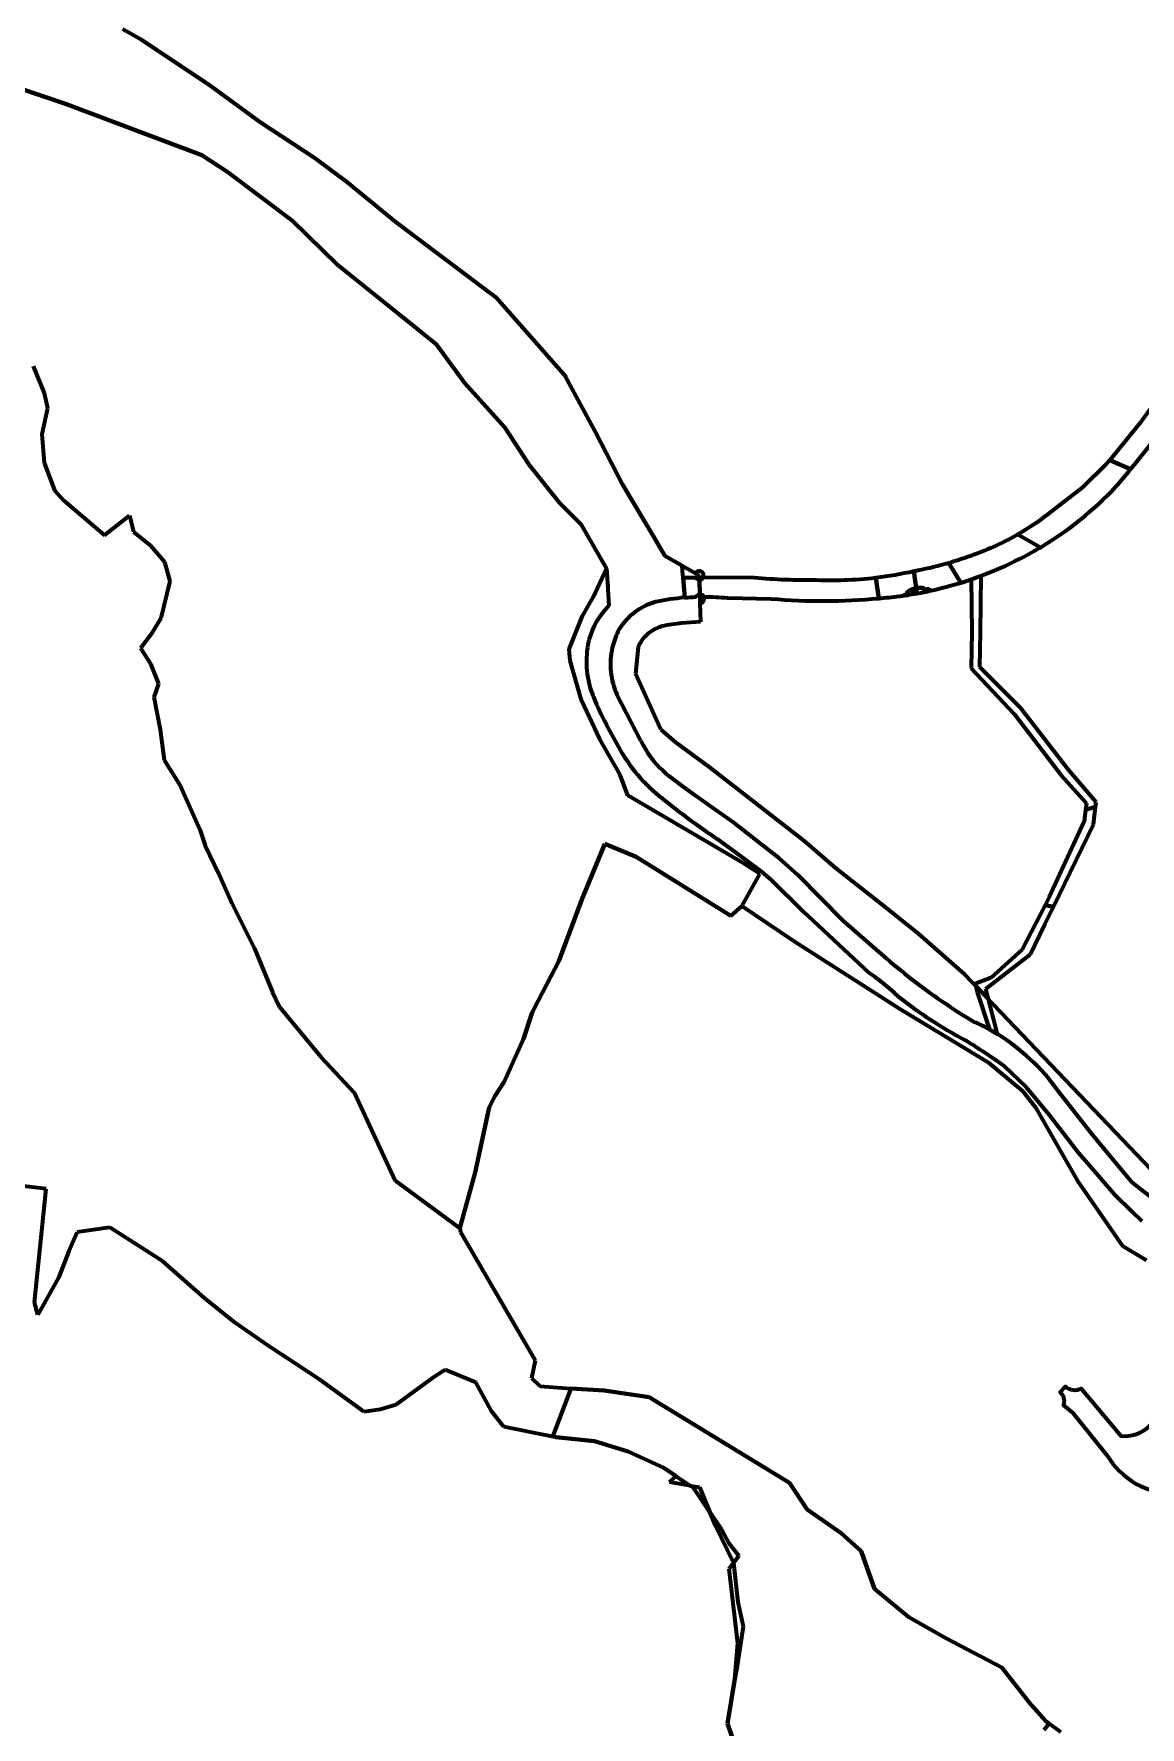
# Model space of a CAD drawing. Header units: inches. Extents: x 4096 to 6070, y 2882 to 5388.
# Drawn here: x 4466.6 to 4624.4, y 4650.2 to 4891.7 of the extents above; entities that cross this region are included whole.
import ezdxf

# ---------------------------------------------------------------- set-up
doc = ezdxf.new("R2010")
doc.units = ezdxf.units.IN
doc.header["$MEASUREMENT"] = 0
doc.linetypes.add('A_CONTINUOUS_LINE', pattern=[0])
for name, color, linetype, lineweight in [('access road', 150, 'Continuous', 30), ('commercial', 11, 'A_CONTINUOUS_LINE', 18), ('footpath line', 2, 'Continuous', 30), ('Hatch institutional', 131, 'Continuous', 15), ('Hatch residential', 51, 'Continuous', 15), ('secondary road', 40, 'Continuous', 30)]:
    doc.layers.add(name, color=color, linetype=linetype, lineweight=lineweight)

# ---------------------------------------------------------------- blocks, each defined once
blk = doc.blocks.new('residential')
at = {"layer": 'Hatch residential', "lineweight": 90}
for p, q in [((4543.17, 4698.51), (4540.63, 4691.75)), ((4547.95, 4698.2), (4543.17, 4698.51)), ((4554.33, 4697.25), (4547.95, 4698.2)), ((4574.38, 4685.01), (4554.33, 4697.25)), ((4540.63, 4691.75), (4541.02, 4691.55)), ((4541.02, 4691.55), (4546.56, 4690.95)), ((4546.56, 4690.95), (4551.34, 4689.52)), ((4551.34, 4689.52), (4556.46, 4687.16)), ((4556.46, 4687.16), (4560.23, 4684.61)), ((4560.23, 4684.61), (4561.54, 4684.39)), ((4561.54, 4684.39), (4563.02, 4680.85)), ((4576.87, 4681.23), (4574.38, 4685.01)), ((4563.02, 4680.85), (4564.67, 4678.38)), ((4579.82, 4679.16), (4576.87, 4681.23)), ((4564.67, 4678.38), (4565.72, 4676.41)), ((4581.72, 4677.87), (4579.82, 4679.16)), ((4584.61, 4675.28), (4581.72, 4677.87)), ((4565.72, 4676.41), (4567.14, 4674.63)), ((4567.14, 4674.63), (4566.38, 4673.61)), ((4586.5, 4669.93), (4584.61, 4675.28)), ((4566.38, 4673.61), (4566.99, 4668.02)), ((4591.41, 4665.88), (4586.5, 4669.93)), ((4586.5, 4669.93), (4586.5, 4669.93)), ((4566.99, 4668.02), (4567.76, 4664.53)), ((4596.65, 4662.88), (4591.41, 4665.88)), ((4567.76, 4664.53), (4566.79, 4658.28)), ((4604.63, 4658.69), (4596.65, 4662.88)), ((4566.79, 4658.28), (4566.59, 4657.06)), ((4608.8, 4653.41), (4604.63, 4658.69)), ((4566.59, 4657.06), (4565.52, 4650.69)), ((4609.15, 4653.02), (4608.8, 4653.41)), ((4610.92, 4651.04), (4609.15, 4653.02)), ((4565.52, 4650.69), (4567.08, 4646.13)), ((4610.71, 4649.77), (4611.41, 4650.69)), ((4611.41, 4650.69), (4610.92, 4651.04))]:
    blk.add_line(p, q, dxfattribs=at)
blk = doc.blocks.new('commercial')
at = {"layer": 'commercial', "lineweight": 90}
for p, q in [((4548.01, 4776.19), (4544.74, 4768.25)), ((4552.51, 4774.36), (4548.01, 4776.19)), ((4566, 4765.91), (4552.51, 4774.36)), ((4544.74, 4768.25), (4541.46, 4759.43)), ((4567.56, 4767.29), (4566, 4765.91)), ((4575.01, 4762.28), (4567.56, 4767.29)), ((4580.31, 4758.89), (4575.01, 4762.28)), ((4541.46, 4759.43), (4538.56, 4753.91)), ((4590.22, 4752.54), (4580.31, 4758.89)), ((4537.68, 4752.14), (4536.42, 4748.38)), ((4538.56, 4753.91), (4537.68, 4752.14)), ((4602.84, 4744.89), (4590.22, 4752.54)), ((4536.42, 4748.38), (4533.66, 4742.25)), ((4607.69, 4740.86), (4602.84, 4744.89)), ((4533.66, 4742.25), (4532.35, 4740.19)), ((4532.35, 4740.19), (4531.54, 4738.56)), ((4609.55, 4738.47), (4607.69, 4740.86)), ((4531.54, 4738.56), (4529.52, 4729.3)), ((4615.43, 4728.14), (4609.55, 4738.47)), ((4529.52, 4729.3), (4527.33, 4721.35)), ((4621.98, 4718.76), (4615.43, 4728.14)), ((4615.43, 4728.14), (4615.43, 4728.14)), ((4527.33, 4721.35), (4527.46, 4720.8)), ((4527.46, 4720.8), (4538.11, 4702.49)), ((4625.27, 4716.77), (4621.98, 4718.76)), ((4538.11, 4702.49), (4537.56, 4699.98)), ((4537.56, 4699.98), (4538.77, 4698.8)), ((4538.77, 4698.8), (4543.17, 4698.51)), ((4543.17, 4698.51), (4547.95, 4698.2)), ((4547.95, 4698.2), (4554.33, 4697.25)), ((4554.33, 4697.25), (4574.38, 4685.01)), ((4574.38, 4685.01), (4576.87, 4681.23)), ((4576.87, 4681.23), (4579.82, 4679.16)), ((4579.82, 4679.16), (4581.72, 4677.87)), ((4581.72, 4677.87), (4584.61, 4675.28)), ((4584.61, 4675.28), (4586.5, 4669.93)), ((4586.5, 4669.93), (4591.41, 4665.88)), ((4591.41, 4665.88), (4596.65, 4662.88)), ((4596.65, 4662.88), (4604.63, 4658.69)), ((4604.63, 4658.69), (4608.8, 4653.41)), ((4608.8, 4653.41), (4610.92, 4651.04)), ((4610.92, 4651.04), (4613.08, 4649.51))]:
    blk.add_line(p, q, dxfattribs=at)
blk = doc.blocks.new('road 5')
at = {"layer": 'footpath line', "lineweight": 90}
for p, q in [((4600.29, 4813.93), (4600.36, 4806.43)), ((4601.59, 4806.46), (4601.69, 4814.43)), ((4600.36, 4806.43), (4600.26, 4801.24)), ((4601.53, 4801.41), (4601.59, 4806.46)), ((4601.59, 4806.46), (4601.59, 4806.46)), ((4600.26, 4801.24), (4606.39, 4794.75)), ((4607.34, 4795.54), (4601.53, 4801.41)), ((4614.11, 4786.8), (4607.34, 4795.54)), ((4606.39, 4794.75), (4613.13, 4785.98)), ((4613.13, 4785.98), (4616.71, 4781.99)), ((4618.1, 4782.12), (4614.11, 4786.8)), ((4616.6, 4781.02), (4616.41, 4779.4)), ((4616.71, 4781.99), (4616.6, 4781.02)), ((4616.6, 4781.02), (4618.02, 4781.46)), ((4618.02, 4781.46), (4616.6, 4781.02)), ((4617.73, 4778.95), (4618.02, 4781.46)), ((4618.02, 4781.46), (4618.1, 4782.12)), ((4616.41, 4779.4), (4611.41, 4768.58)), ((4612, 4767.2), (4617.73, 4778.95)), ((4617.73, 4778.95), (4617.73, 4778.95)), ((4610.83, 4767.46), (4607.56, 4761.1)), ((4610.79, 4764.72), (4612, 4767.2)), ((4611.41, 4768.58), (4610.83, 4767.46)), ((4610.83, 4767.46), (4612, 4767.2)), ((4612, 4767.2), (4610.83, 4767.46)), ((4608.7, 4760.41), (4610.79, 4764.72)), ((4610.79, 4764.72), (4610.79, 4764.72)), ((4602.37, 4755.49), (4608.7, 4760.41)), ((4607.56, 4761.1), (4603.09, 4757.07)), ((4603.09, 4757.07), (4600.86, 4756.2)), ((4600.86, 4756.2), (4600.92, 4755.93)), ((4600.92, 4755.93), (4602.75, 4754.01)), ((4602.75, 4754.01), (4600.92, 4755.93)), ((4600.92, 4755.93), (4601.13, 4755.02)), ((4601.13, 4755.02), (4602.87, 4749.7)), ((4602.75, 4754.01), (4602.37, 4755.49)), ((4604.04, 4749.02), (4602.75, 4754.01)), ((4602.75, 4754.01), (4602.75, 4754.01)), ((4602.87, 4749.7), (4604.04, 4749.02))]:
    blk.add_line(p, q, dxfattribs=at)
blk.add_arc((4583.14, 4863.95), 52.87, 288.9292, 290.5353, dxfattribs=at)

msp = doc.modelspace()

# ---------------------------------------------------------------- linework, layer by layer
at = {"layer": 'access road', "lineweight": 90}
for points in [[(4637.5, 4850.89), (4637.5, 4850.89, -0.011676), (4638.07, 4851.69), (4635, 4852.76, 0.040075), (4633.07, 4849.61), (4629.04, 4842.78), (4624.4, 4836.25), (4620.05, 4830.94), (4623.02, 4829.62, 0.026652), (4631.65, 4841.24, 0.012144), (4637.5, 4850.89)], [(4620.92, 4827.15, 0.005966), (4623.02, 4829.62), (4620.05, 4830.94), (4619.6, 4830.4), (4616.15, 4827.01), (4611.12, 4823.11, -0.031621), (4606.94, 4820.34), (4610.15, 4818.49, 0.07174), (4620.92, 4827.15, 0.005966)], [(4609.85, 4818.31, 0.001794), (4610.15, 4818.49), (4606.94, 4820.34, -0.049311), (4599.82, 4817.13, -0.014566), (4597.07, 4816.25), (4598.81, 4813.45, 0.057214), (4609.85, 4818.31, 0.001794)], [(4592.12, 4815.07, -0.025572), (4586.69, 4814.13), (4587.1, 4811.21, 0.00826), (4590, 4811.52, 0.003229), (4590.68, 4811.61, -0.012988), (4590.78, 4811.73), (4590.88, 4811.64, 0.001467), (4591.18, 4811.69), (4591.08, 4812.03, -0.086249), (4591.97, 4812.55), (4592.09, 4812.52), (4592.02, 4812.41), (4591.85, 4812.31), (4591.93, 4812.19), (4592.11, 4812.08), (4592.33, 4812.36), (4592.47, 4812.35), (4592.12, 4815.07, -0.025572)], [(4597.07, 4816.25, -0.022958), (4592.65, 4815.19, -0.002516), (4592.12, 4815.07), (4592.47, 4812.35), (4592.47, 4812.35), (4592.47, 4812.46), (4592.53, 4812.5), (4592.56, 4812.49), (4592.63, 4812.52), (4592.55, 4812.59), (4592.5, 4812.57), (4592.46, 4812.61), (4592.7, 4812.72, -0.026678), (4593.02, 4812.73, -0.026678), (4593.34, 4812.72), (4593.58, 4812.61), (4593.54, 4812.57), (4593.49, 4812.59), (4593.41, 4812.52), (4593.48, 4812.49), (4593.51, 4812.5), (4593.57, 4812.46), (4593.57, 4812.35), (4593.71, 4812.36), (4593.81, 4812.23), (4594.03, 4812.24), (4594.19, 4812.31), (4594.02, 4812.41), (4593.95, 4812.52), (4594.07, 4812.55, -0.044014), (4594.55, 4812.32, 0.020871), (4598.81, 4813.45), (4597.07, 4816.25, -0.022958)], [(4561.52, 4813.87, -0.246163), (4561.01, 4814.12), (4560.89, 4814.12, 0.023962), (4559.19, 4814.15), (4559.43, 4811.32, -0.011853), (4561.03, 4811.42, -0.288931), (4561.57, 4811.78), (4561.52, 4813.87, -0.246163)], [(4586.69, 4814.13, -0.04188), (4577.67, 4813.82, -0.028985), (4568.82, 4814.19), (4562.01, 4814.13, -0.237888), (4561.52, 4813.87), (4561.57, 4811.78, -0.291168), (4562.14, 4811.44, -0.025318), (4565.54, 4811.28), (4571.75, 4811.15, 0.043465), (4587.1, 4811.21), (4586.69, 4814.13, -0.04188)], [(4592.47, 4812.35), (4592.33, 4812.36), (4592.11, 4812.08), (4591.93, 4812.19), (4591.85, 4812.31), (4592.02, 4812.41), (4592.09, 4812.52), (4591.97, 4812.55, 0.086249), (4591.08, 4812.03), (4591.18, 4811.69, 0.006414), (4592.52, 4811.91), (4592.47, 4812.35)], [(4593.71, 4812.36), (4593.57, 4812.35), (4593.57, 4812.46), (4593.51, 4812.5), (4593.48, 4812.49), (4593.41, 4812.52), (4593.49, 4812.59), (4593.54, 4812.57), (4593.58, 4812.61), (4593.34, 4812.72, 0.026678), (4593.02, 4812.73, 0.026678), (4592.7, 4812.72), (4592.46, 4812.61), (4592.5, 4812.57), (4592.55, 4812.59), (4592.63, 4812.52), (4592.56, 4812.49), (4592.53, 4812.5), (4592.47, 4812.46), (4592.47, 4812.35), (4592.47, 4812.35), (4592.52, 4811.91, 0.009785), (4594.55, 4812.32, 0.044014), (4594.07, 4812.55), (4593.95, 4812.52), (4594.02, 4812.41), (4594.19, 4812.31), (4594.03, 4812.24), (4593.81, 4812.23), (4593.71, 4812.36)], [(4626.26, 4693.84, -0.274626), (4621.68, 4691.67), (4615.97, 4698.47, -0.337608), (4613.74, 4698.75), (4612.98, 4697.97, -0.201717), (4613.52, 4696.69, -0.081325), (4613.43, 4696.12), (4614.79, 4695.03), (4619.62, 4688.98, 0.122205), (4623.84, 4684.86, 0.235772), (4633.21, 4684.58), (4626.26, 4693.84, -0.274626)]]:
    msp.add_lwpolyline(points, format="xyb", close=True, dxfattribs=at)
at = {"layer": 'Hatch institutional', "lineweight": 90}
for p, q in [((4479.29, 4892.41), (4481.88, 4890.93)), ((4479.29, 4892.41), (4481.88, 4890.93)), ((4481.88, 4890.93), (4491.77, 4884.34)), ((4481.88, 4890.93), (4491.77, 4884.34)), ((4471.11, 4881.78), (4464.52, 4883.99)), ((4471.11, 4881.78), (4464.52, 4883.99)), ((4491.77, 4884.34), (4498.85, 4879.16)), ((4491.77, 4884.34), (4498.85, 4879.16)), ((4490.57, 4874.46), (4471.11, 4881.78)), ((4490.57, 4874.46), (4471.11, 4881.78)), ((4498.85, 4879.16), (4506.64, 4874.06)), ((4498.85, 4879.16), (4506.64, 4874.06)), ((4494.28, 4872.01), (4490.57, 4874.46)), ((4494.28, 4872.01), (4490.57, 4874.46)), ((4506.64, 4874.06), (4511.3, 4870.57)), ((4506.64, 4874.06), (4511.3, 4870.57)), ((4503.46, 4865.08), (4494.28, 4872.01)), ((4503.46, 4865.08), (4494.28, 4872.01)), ((4511.3, 4870.57), (4518.16, 4864.92)), ((4511.3, 4870.57), (4518.16, 4864.92)), ((4509.87, 4858.85), (4503.46, 4865.08)), ((4509.87, 4858.85), (4503.46, 4865.08)), ((4518.16, 4864.92), (4532.52, 4854.12)), ((4518.16, 4864.92), (4532.52, 4854.12)), ((4524.04, 4847.44), (4509.87, 4858.85)), ((4524.04, 4847.44), (4509.87, 4858.85)), ((4532.52, 4854.12), (4542.37, 4842.94)), ((4532.52, 4854.12), (4542.37, 4842.94)), ((4528.01, 4841.98), (4524.04, 4847.44)), ((4528.01, 4841.98), (4524.04, 4847.44)), ((4466.49, 4844.34), (4468.06, 4840.47)), ((4466.49, 4844.34), (4468.06, 4840.47)), ((4533.78, 4835.57), (4528.01, 4841.98)), ((4533.78, 4835.57), (4528.01, 4841.98)), ((4542.37, 4842.94), (4542.46, 4842.83)), ((4542.37, 4842.94), (4542.46, 4842.83)), ((4542.46, 4842.83), (4542.42, 4842.8)), ((4542.46, 4842.83), (4542.42, 4842.8)), ((4542.42, 4842.8), (4546.72, 4834.9)), ((4542.42, 4842.8), (4546.72, 4834.9)), ((4468.06, 4840.47), (4468.54, 4838.36)), ((4468.06, 4840.47), (4468.54, 4838.36)), ((4468.54, 4838.36), (4467.72, 4834.65)), ((4468.54, 4838.36), (4467.72, 4834.65)), ((4467.72, 4834.65), (4468.08, 4830.54)), ((4467.72, 4834.65), (4468.08, 4830.54)), ((4537.24, 4830.27), (4533.78, 4835.57)), ((4537.24, 4830.27), (4533.78, 4835.57)), ((4546.72, 4834.9), (4550.49, 4827.55)), ((4546.72, 4834.9), (4550.49, 4827.55)), ((4468.08, 4830.54), (4469.56, 4826.64)), ((4468.08, 4830.54), (4469.56, 4826.64)), ((4541.57, 4824.86), (4537.24, 4830.27)), ((4541.57, 4824.86), (4537.24, 4830.27)), ((4469.56, 4826.64), (4470.89, 4825.15)), ((4469.56, 4826.64), (4470.89, 4825.15)), ((4550.49, 4827.55), (4555.07, 4819.89)), ((4550.49, 4827.55), (4555.07, 4819.89)), ((4470.89, 4825.15), (4476.69, 4820.25)), ((4470.89, 4825.15), (4476.69, 4820.25)), ((4544.63, 4821.77), (4541.57, 4824.86)), ((4544.63, 4821.77), (4541.57, 4824.86)), ((4476.69, 4820.25), (4480.22, 4823.01)), ((4476.69, 4820.25), (4480.22, 4823.01)), ((4480.22, 4823.01), (4480.82, 4820.71)), ((4480.22, 4823.01), (4480.82, 4820.71)), ((4548.29, 4815.47), (4544.63, 4821.77)), ((4548.29, 4815.47), (4544.63, 4821.77)), ((4480.82, 4820.71), (4483.23, 4818.74)), ((4480.82, 4820.71), (4483.23, 4818.74)), ((4555.07, 4819.89), (4556.59, 4817.26)), ((4555.07, 4819.89), (4556.59, 4817.26)), ((4483.23, 4818.74), (4485.21, 4816.44)), ((4483.23, 4818.74), (4485.21, 4816.44)), ((4556.59, 4817.26), (4560.97, 4814.79)), ((4556.59, 4817.26), (4561.5, 4814.49)), ((4485.21, 4816.44), (4486.01, 4813.67)), ((4485.21, 4816.44), (4486.01, 4813.67)), ((4546.35, 4811.39), (4548.29, 4815.47)), ((4546.35, 4811.39), (4548.29, 4815.47)), ((4486.01, 4813.67), (4484.71, 4808.37)), ((4486.01, 4813.67), (4484.71, 4808.37)), ((4561.5, 4814.49), (4561.6, 4810.55)), ((4561.52, 4813.87), (4561.57, 4811.78)), ((4544.85, 4808.71), (4546.35, 4811.39)), ((4544.85, 4808.71), (4546.35, 4811.39)), ((4561.6, 4810.55), (4561.67, 4807.84)), ((4561.6, 4810.55), (4561.67, 4807.84)), ((4484.71, 4808.37), (4483.31, 4806.1)), ((4484.71, 4808.37), (4483.31, 4806.1)), ((4543.49, 4805.4), (4544.85, 4808.71)), ((4543.49, 4805.4), (4544.85, 4808.71)), ((4544.85, 4808.71), (4544.85, 4808.71)), ((4544.85, 4808.71), (4544.85, 4808.71)), ((4483.31, 4806.1), (4481.82, 4804.09)), ((4483.31, 4806.1), (4481.82, 4804.09)), ((4542.92, 4803.97), (4543.49, 4805.4)), ((4542.92, 4803.97), (4543.49, 4805.4)), ((4481.82, 4804.09), (4483.21, 4801.86)), ((4481.82, 4804.09), (4483.21, 4801.86)), ((4543.1, 4802.28), (4542.92, 4803.97)), ((4543.1, 4802.28), (4542.92, 4803.97)), ((4552.76, 4804.25), (4552.38, 4800.48)), ((4552.76, 4804.25), (4552.38, 4800.48)), ((4483.21, 4801.86), (4484.37, 4799.01)), ((4483.21, 4801.86), (4484.37, 4799.01)), ((4544.69, 4796.62), (4543.1, 4802.28)), ((4544.69, 4796.62), (4543.1, 4802.28)), ((4552.38, 4800.48), (4556.03, 4792.51)), ((4552.38, 4800.48), (4556.03, 4792.51)), ((4484.37, 4799.01), (4483.72, 4797.1)), ((4484.37, 4799.01), (4483.72, 4797.1)), ((4483.72, 4797.1), (4484.62, 4792.48)), ((4483.72, 4797.1), (4484.62, 4792.48)), ((4547.25, 4791.15), (4544.69, 4796.62)), ((4547.25, 4791.15), (4544.69, 4796.62)), ((4484.62, 4792.48), (4485.16, 4788.15)), ((4484.62, 4792.48), (4485.16, 4788.15)), ((4550.21, 4786.03), (4547.25, 4791.15)), ((4550.21, 4786.03), (4547.25, 4791.15)), ((4556.03, 4792.51), (4558.11, 4790.71)), ((4556.03, 4792.51), (4558.11, 4790.71)), ((4558.11, 4790.71), (4562.95, 4787.12)), ((4558.11, 4790.71), (4562.95, 4787.12)), ((4485.16, 4788.15), (4487.5, 4784.44)), ((4485.16, 4788.15), (4487.5, 4784.44)), ((4551.33, 4783.08), (4550.21, 4786.03)), ((4551.33, 4783.08), (4550.21, 4786.03)), ((4562.95, 4787.12), (4576.46, 4776.64)), ((4562.95, 4787.12), (4576.46, 4776.64)), ((4487.5, 4784.44), (4490.27, 4778.24)), ((4487.5, 4784.44), (4490.27, 4778.24)), ((4567.77, 4773.41), (4551.33, 4783.08)), ((4567.77, 4773.41), (4551.33, 4783.08)), ((4490.27, 4778.24), (4491.02, 4775.94)), ((4490.27, 4778.24), (4491.02, 4775.94)), ((4491.02, 4775.94), (4492.97, 4771.93)), ((4491.02, 4775.94), (4492.97, 4771.93)), ((4544.74, 4768.25), (4548.01, 4776.19)), ((4544.74, 4768.25), (4548.01, 4776.19)), ((4548.01, 4776.19), (4552.51, 4774.36)), ((4548.01, 4776.19), (4552.51, 4774.36)), ((4576.46, 4776.64), (4580.98, 4772.73)), ((4576.46, 4776.64), (4580.98, 4772.73)), ((4552.51, 4774.36), (4566, 4765.91)), ((4552.51, 4774.36), (4566, 4765.91)), ((4492.97, 4771.93), (4494.88, 4767.61)), ((4492.97, 4771.93), (4494.88, 4767.61)), ((4567.56, 4767.29), (4570.13, 4771.89)), ((4567.56, 4767.29), (4570.13, 4771.89)), ((4570.13, 4771.89), (4567.77, 4773.41)), ((4570.13, 4771.89), (4567.77, 4773.41)), ((4580.98, 4772.73), (4588.1, 4767.12)), ((4580.98, 4772.73), (4588.1, 4767.12)), ((4494.88, 4767.61), (4498.06, 4761.27)), ((4494.88, 4767.61), (4498.06, 4761.27)), ((4541.46, 4759.43), (4544.74, 4768.25)), ((4541.46, 4759.43), (4544.74, 4768.25)), ((4566, 4765.91), (4567.56, 4767.29)), ((4566, 4765.91), (4567.56, 4767.29)), ((4588.1, 4767.12), (4592.69, 4763.43)), ((4588.1, 4767.12), (4592.69, 4763.43)), ((4592.69, 4763.43), (4599.34, 4757.58)), ((4592.69, 4763.43), (4599.34, 4757.58)), ((4498.06, 4761.27), (4500.61, 4755.03)), ((4498.06, 4761.27), (4500.61, 4755.03)), ((4538.56, 4753.91), (4541.46, 4759.43)), ((4538.56, 4753.91), (4541.46, 4759.43)), ((4599.34, 4757.58), (4629.02, 4726.51)), ((4599.34, 4757.58), (4629.02, 4726.51)), ((4500.61, 4755.03), (4501.61, 4752.94)), ((4500.61, 4755.03), (4501.61, 4752.94)), ((4501.61, 4752.94), (4507.52, 4745.81)), ((4501.61, 4752.94), (4507.52, 4745.81)), ((4536.42, 4748.38), (4537.68, 4752.14)), ((4536.42, 4748.38), (4537.68, 4752.14)), ((4537.68, 4752.14), (4538.56, 4753.91)), ((4537.68, 4752.14), (4538.56, 4753.91)), ((4533.66, 4742.25), (4536.42, 4748.38)), ((4533.66, 4742.25), (4536.42, 4748.38)), ((4507.52, 4745.81), (4512.32, 4740.68)), ((4507.52, 4745.81), (4512.32, 4740.68)), ((4532.35, 4740.19), (4533.66, 4742.25)), ((4532.35, 4740.19), (4533.66, 4742.25)), ((4512.32, 4740.68), (4518.12, 4728.17)), ((4512.32, 4740.68), (4518.12, 4728.17)), ((4531.54, 4738.56), (4532.35, 4740.19)), ((4531.54, 4738.56), (4532.35, 4740.19)), ((4529.52, 4729.3), (4531.54, 4738.56)), ((4529.52, 4729.3), (4531.54, 4738.56)), ((4468.37, 4726.99), (4455.73, 4728.42)), ((4468.37, 4726.99), (4455.73, 4728.42)), ((4518.12, 4728.17), (4527.33, 4721.35)), ((4518.12, 4728.17), (4527.33, 4721.35)), ((4527.33, 4721.35), (4529.52, 4729.3)), ((4527.33, 4721.35), (4529.52, 4729.3)), ((4466.7, 4710.77), (4468.37, 4726.99)), ((4466.7, 4710.77), (4468.37, 4726.99)), ((4472.78, 4720.77), (4471.56, 4718.1)), ((4472.78, 4720.77), (4471.56, 4718.1)), ((4477.43, 4721.46), (4472.78, 4720.77)), ((4477.43, 4721.46), (4472.78, 4720.77)), ((4484.92, 4716.67), (4477.43, 4721.46)), ((4484.92, 4716.67), (4477.43, 4721.46)), ((4471.56, 4718.1), (4470.1, 4714.27)), ((4471.56, 4718.1), (4470.1, 4714.27)), ((4490.92, 4711.36), (4484.92, 4716.67)), ((4490.92, 4711.36), (4484.92, 4716.67)), ((4470.1, 4714.27), (4467.14, 4708.98)), ((4470.1, 4714.27), (4467.14, 4708.98)), ((4467.14, 4708.98), (4466.7, 4710.77)), ((4467.14, 4708.98), (4466.7, 4710.77)), ((4495.29, 4707.84), (4490.92, 4711.36)), ((4495.29, 4707.84), (4490.92, 4711.36)), ((4467.14, 4708.98), (4467.14, 4708.98)), ((4467.14, 4708.98), (4467.14, 4708.98)), ((4499.98, 4704.63), (4495.29, 4707.84)), ((4499.98, 4704.63), (4495.29, 4707.84)), ((4507.46, 4699.66), (4499.98, 4704.63)), ((4507.46, 4699.66), (4499.98, 4704.63)), ((4525.27, 4701.13), (4523.34, 4699.89)), ((4525.27, 4701.13), (4523.34, 4699.89)), ((4529.63, 4699.36), (4525.27, 4701.13)), ((4529.63, 4699.36), (4525.27, 4701.13)), ((4513.72, 4695.15), (4507.46, 4699.66)), ((4513.72, 4695.15), (4507.46, 4699.66)), ((4523.34, 4699.89), (4518.24, 4696.16)), ((4523.34, 4699.89), (4518.24, 4696.16)), ((4531.87, 4695.26), (4529.63, 4699.36)), ((4531.87, 4695.26), (4529.63, 4699.36)), ((4518.24, 4696.16), (4516, 4695.5)), ((4518.24, 4696.16), (4516, 4695.5)), ((4516, 4695.5), (4513.72, 4695.15)), ((4516, 4695.5), (4513.72, 4695.15)), ((4533.64, 4693.01), (4531.87, 4695.26)), ((4533.64, 4693.01), (4531.87, 4695.26)), ((4540.69, 4691.59), (4533.64, 4693.01)), ((4540.69, 4691.59), (4533.64, 4693.01)), ((4541.02, 4691.55), (4540.69, 4691.59)), ((4541.02, 4691.55), (4540.69, 4691.59)), ((4546.56, 4690.95), (4541.02, 4691.55)), ((4546.56, 4690.95), (4541.02, 4691.55)), ((4551.34, 4689.52), (4546.56, 4690.95)), ((4551.34, 4689.52), (4546.56, 4690.95)), ((4556.46, 4687.16), (4551.34, 4689.52)), ((4551.34, 4689.52), (4551.34, 4689.52)), ((4556.46, 4687.16), (4551.34, 4689.52)), ((4551.34, 4689.52), (4551.34, 4689.52)), ((4558.21, 4685.97), (4556.46, 4687.16)), ((4558.21, 4685.97), (4556.46, 4687.16)), ((4557.26, 4685.11), (4558.21, 4685.97)), ((4557.26, 4685.11), (4558.21, 4685.97)), ((4560.23, 4684.61), (4557.26, 4685.11)), ((4557.26, 4685.11), (4557.26, 4685.11)), ((4557.26, 4685.11), (4557.26, 4685.11)), ((4560.23, 4684.61), (4557.26, 4685.11)), ((4560.74, 4684.27), (4560.23, 4684.61)), ((4560.74, 4684.27), (4560.23, 4684.61)), ((4563.02, 4680.85), (4560.74, 4684.27)), ((4563.02, 4680.85), (4560.74, 4684.27)), ((4563.81, 4678.95), (4563.02, 4680.85)), ((4563.81, 4678.95), (4563.02, 4680.85)), ((4566.38, 4673.65), (4563.81, 4678.95)), ((4566.38, 4673.65), (4563.81, 4678.95)), ((4565.74, 4672.77), (4566.38, 4673.61)), ((4565.74, 4672.77), (4566.38, 4673.61)), ((4566.99, 4662.16), (4565.74, 4672.77)), ((4566.99, 4662.16), (4565.74, 4672.77)), ((4566.38, 4673.61), (4566.38, 4673.65)), ((4566.38, 4673.61), (4566.38, 4673.65)), ((4566.59, 4657.06), (4566.99, 4662.16)), ((4566.59, 4657.06), (4566.99, 4662.16)), ((4565.52, 4650.69), (4566.59, 4657.06)), ((4565.52, 4650.69), (4566.59, 4657.06)), ((4567.08, 4646.13), (4565.52, 4650.69)), ((4567.08, 4646.13), (4565.52, 4650.69))]:
    msp.add_line(p, q, dxfattribs=at)
for centre, radius, start, end in [((4561.5, 4814.49), 0.619, 0, 150.5718), ((4561.5, 4814.49), 0.619, 271.4275, 360), ((4561.59, 4811.16), 0.616, 0, 91.4275), ((4561.59, 4811.16), 0.616, 271.4275, 0), ((4557.7, 4802.03), 5.41, 105.3381, 155.7949), ((4557.7, 4802.03), 5.41, 105.3381, 155.7949), ((4562.27, 4777.48), 30.37, 91.1395, 101.4038), ((4562.27, 4777.48), 30.37, 91.1395, 101.4038)]:
    msp.add_arc(centre, radius, start, end, dxfattribs=at)
at = {"layer": 'secondary road', "lineweight": 90}
for p, q in [((4481.88, 4890.93), (4479.29, 4892.41)), ((4491.77, 4884.34), (4481.88, 4890.93)), ((4464.52, 4883.99), (4471.11, 4881.78)), ((4498.85, 4879.16), (4491.77, 4884.34)), ((4471.11, 4881.78), (4490.57, 4874.46)), ((4506.64, 4874.06), (4498.85, 4879.16)), ((4490.57, 4874.46), (4494.28, 4872.01)), ((4511.3, 4870.57), (4506.64, 4874.06)), ((4494.28, 4872.01), (4503.46, 4865.08)), ((4518.16, 4864.92), (4511.3, 4870.57)), ((4503.46, 4865.08), (4509.87, 4858.85)), ((4531.67, 4854.75), (4518.16, 4864.92)), ((4509.87, 4858.85), (4520.92, 4849.95)), ((4532.52, 4854.12), (4531.67, 4854.75)), ((4542.32, 4842.99), (4532.52, 4854.12)), ((4520.92, 4849.95), (4524.04, 4847.44)), ((4524.04, 4847.44), (4528.01, 4841.98)), ((4528.01, 4841.98), (4533.78, 4835.57)), ((4546.72, 4834.9), (4542.32, 4842.99)), ((4533.78, 4835.57), (4537.24, 4830.27)), ((4550.49, 4827.55), (4546.72, 4834.9)), ((4537.24, 4830.27), (4541.57, 4824.86)), ((4555.07, 4819.89), (4550.49, 4827.55)), ((4541.57, 4824.86), (4544.63, 4821.77)), ((4544.63, 4821.77), (4548.29, 4815.47)), ((4556.59, 4817.26), (4555.07, 4819.89)), ((4559.09, 4815.85), (4556.59, 4817.26)), ((4548.29, 4815.47), (4548.33, 4814.92)), ((4548.33, 4814.92), (4548.62, 4810.13)), ((4559.11, 4815.08), (4559.05, 4815.85)), ((4559.05, 4815.85), (4559.05, 4815.85)), ((4559.19, 4814.15), (4559.11, 4815.08)), ((4559.11, 4815.08), (4559.11, 4815.08)), ((4548.4, 4813.63), (4548.45, 4812.92)), ((4559.43, 4811.32), (4559.19, 4814.15)), ((4559.19, 4814.15), (4559.19, 4814.15)), ((4555.32, 4810.71), (4555.32, 4810.71)), ((4555.32, 4810.71), (4555.32, 4810.71)), ((4549.2, 4804.61), (4549.2, 4804.61)), ((4553.18, 4790.88), (4549.74, 4797.5)), ((4549.74, 4797.5), (4549.74, 4797.5)), ((4548.24, 4793.2), (4550.51, 4789.07)), ((4557.59, 4785.56), (4557.38, 4785.72)), ((4559.36, 4784.25), (4557.59, 4785.56)), ((4557.59, 4785.56), (4557.59, 4785.56)), ((4559.36, 4784.25), (4559.36, 4784.25)), ((4561.04, 4783), (4559.36, 4784.25)), ((4563.38, 4781.34), (4561.04, 4783)), ((4561.04, 4783), (4561.04, 4783)), ((4566.58, 4779.07), (4563.38, 4781.34)), ((4570.09, 4776.32), (4566.58, 4779.07)), ((4566.58, 4779.07), (4566.58, 4779.07)), ((4564.59, 4776.54), (4567.6, 4774.3)), ((4572.88, 4774.13), (4570.09, 4776.32)), ((4567.6, 4774.3), (4570.43, 4772.19)), ((4575.6, 4771.7), (4572.88, 4774.13)), ((4570.43, 4772.19), (4571.69, 4771.09)), ((4571.69, 4771.09), (4576.33, 4766.52)), ((4582.04, 4765.19), (4575.6, 4771.7)), ((4576.33, 4766.52), (4585.68, 4757.81)), ((4588.26, 4759.79), (4582.04, 4765.19)), ((4582.04, 4765.19), (4582.04, 4765.19)), ((4600.83, 4750.73), (4600.83, 4750.73)), ((4604.04, 4749.02), (4602.87, 4749.7)), ((4604.04, 4749.02), (4604.04, 4749.02)), ((4605, 4744.47), (4608.12, 4741.46)), ((4608.12, 4741.46), (4611.42, 4737.55)), ((4617.37, 4734.92), (4612.59, 4741.03)), ((4611.42, 4737.55), (4615.55, 4732.17)), ((4620.09, 4731.64), (4617.37, 4734.92)), ((4615.55, 4732.17), (4617.21, 4730.25)), ((4617.21, 4730.25), (4620.74, 4726.15)), ((4623.19, 4727.9), (4620.09, 4731.64)), ((4624.38, 4726.99), (4623.19, 4727.9)), ((4623.19, 4727.9), (4623.19, 4727.9)), ((4620.74, 4726.15), (4623.23, 4723.7)), ((4627.23, 4724.79), (4624.38, 4726.99)), ((4624.38, 4726.99), (4624.38, 4726.99)), ((4623.23, 4723.7), (4624.61, 4722.34)), ((4623.23, 4723.7), (4623.23, 4723.7))]:
    msp.add_line(p, q, dxfattribs=at)
for centre, radius, start, end in [((4555.87, 4802.59), 10.46, 133.893, 165.0573), ((4557.7, 4802.03), 9, 105.338, 148.3653), ((4557.7, 4802.03), 9, 105.338, 123.4063), ((4562.28, 4777.81), 33.63, 94.8557, 101.9455), ((4562.28, 4777.81), 33.63, 94.8557, 101.9455), ((4558.69, 4802.2), 13.29, 167.5257, 200.0019), ((4558.69, 4802.2), 13.29, 166.5411, 167.5683), ((4559.46, 4801.82), 10.63, 152.3722, 165.442), ((4559.46, 4801.82), 10.63, 164.7748, 202.26), ((4584.36, 4812.49), 40.94, 201.2432, 202.1955), ((4559.46, 4801.82), 10.63, 202.26, 204.0058), ((4584.36, 4812.49), 40.94, 202.1955, 208.093), ((4565.91, 4796.95), 14.11, 205.4907, 227.2721), ((4571.31, 4801.85), 24.41, 211.5686, 223.3606), ((4565.91, 4796.95), 14.11, 227.2721, 232.7782), ((4571.31, 4801.85), 24.41, 223.3606, 227.5849), ((4571.31, 4801.85), 24.41, 227.5849, 228.7593), ((4626.68, 4870), 112.21, 230.4355, 231.4755), ((4626.68, 4870), 112.21, 231.4755, 233.8076), ((4626.68, 4870), 112.21, 233.8076, 236.3996), ((4646.64, 4827.55), 89.45, 229.2579, 232.0188), ((4568.11, 4731.95), 31.27, 48.0516, 55.7905), ((4646.64, 4827.55), 89.45, 232.0188, 239.1917), ((4568.11, 4731.95), 31.27, 45.8872, 48.0516), ((4631.82, 4808.23), 68.24, 232.0693, 241.6636), ((4588.61, 4723.93), 29.46, 61.0495, 65.5026), ((4551.08, 4669.15), 92.63, 54.3986, 58.536), ((4588.61, 4723.93), 29.46, 35.5083, 58.4244)]:
    msp.add_arc(centre, radius, start, end, dxfattribs=at)

# ---------------------------------------------------------------- block references
at = {"layer": 'commercial', "color": 0, "lineweight": 90}
msp.add_blockref('commercial', (0, 0), dxfattribs=at)
at = {"layer": 'footpath line', "color": 0, "lineweight": 90}
msp.add_blockref('road 5', (0, 0), dxfattribs=at)
at = {"layer": 'Hatch residential', "color": 0, "lineweight": 90}
msp.add_blockref('residential', (0, 0), dxfattribs=at)

doc.saveas('drawing.dxf')
